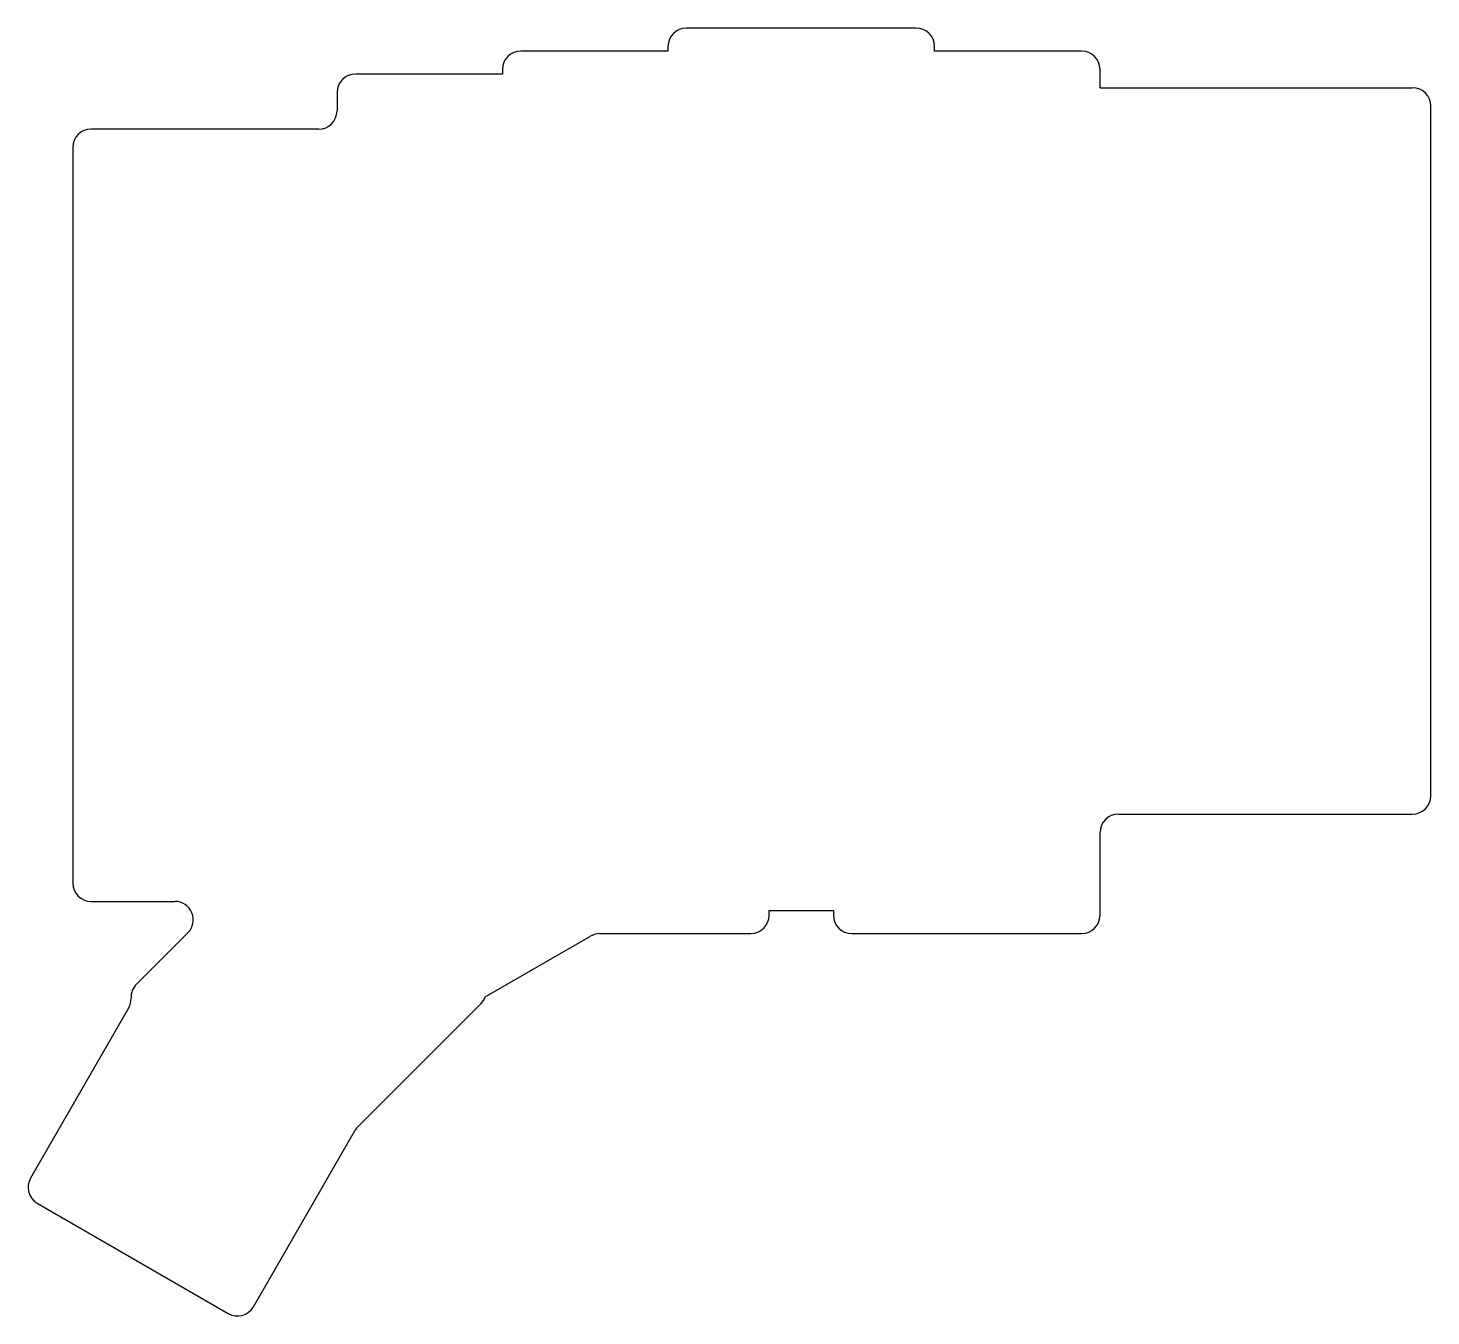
# Model space of a CAD drawing. Header units: millimetres. Extents: x 242 to 394, y -152 to -12.
import ezdxf

# ---------------------------------------------------------------- set-up
doc = ezdxf.new("R2010")
doc.units = ezdxf.units.MM

msp = doc.modelspace()

# ---------------------------------------------------------------- linework, layer by layer
for p, q in [((338.5, -11.5), (313.5, -11.5)), ((311.5, -13.5), (311.5, -14)), ((340.5, -14), (340.5, -13.5)), ((311.5, -14), (295.5, -14)), ((356.5, -14), (340.5, -14)), ((293.5, -16.5), (277.5, -16.5)), ((293.5, -16), (293.5, -16.5)), ((358.5, -18), (358.5, -16)), ((358.5, -18), (392.5, -18)), ((275.5, -18.5), (275.5, -20.5)), ((394.5, -95), (394.5, -20)), ((273.5, -22.5), (248.75, -22.5)), ((246.75, -24.5), (246.75, -104.5)), ((360.5, -97), (392.5, -97)), ((358.5, -108), (358.5, -99)), ((248.75, -106.5), (257.86, -106.5)), ((322.5, -108), (322.5, -107.5)), ((322.5, -107.5), (329.5, -107.5)), ((329.5, -107.5), (329.5, -108)), ((259.27, -109.91), (253.67, -115.51)), ((291.62, -116.88), (303.08, -110.27)), ((304.08, -110), (320.5, -110)), ((331.5, -110), (356.5, -110)), ((252.82, -118.11), (242.16, -136.59)), ((277.81, -130.98), (291.15, -117.63)), ((266.4, -150.59), (277.49, -131.39)), ((242.89, -139.32), (263.67, -151.32))]:
    msp.add_line(p, q)
for centre, start, end in [((313.5, -13.5), 90, 180), ((338.5, -13.5), 0, 90), ((295.5, -16), 90, 180), ((356.5, -16), 0, 90), ((277.5, -18.5), 90, 180), ((392.5, -20), 0, 90), ((273.5, -20.5), 270, 0), ((248.75, -24.5), 90, 180), ((392.5, -95), 270, 360), ((360.5, -99), 90, 180), ((248.75, -104.5), 180, 270), ((257.86, -108.5), 315, 90), ((320.5, -108), 270, 360), ((331.5, -108), 180, 270), ((356.5, -108), 270, 360), ((304.08, -112), 90, 120), ((255.09, -116.92), 135, 182.65), ((251.09, -117.11), 330, 2.65), ((289.74, -116.22), 315, 340.518), ((279.22, -132.39), 135, 150), ((243.89, -137.59), 150, 240), ((264.67, -149.59), 240, 330)]:
    msp.add_arc(centre, 2, start, end)

doc.saveas('drawing.dxf')
